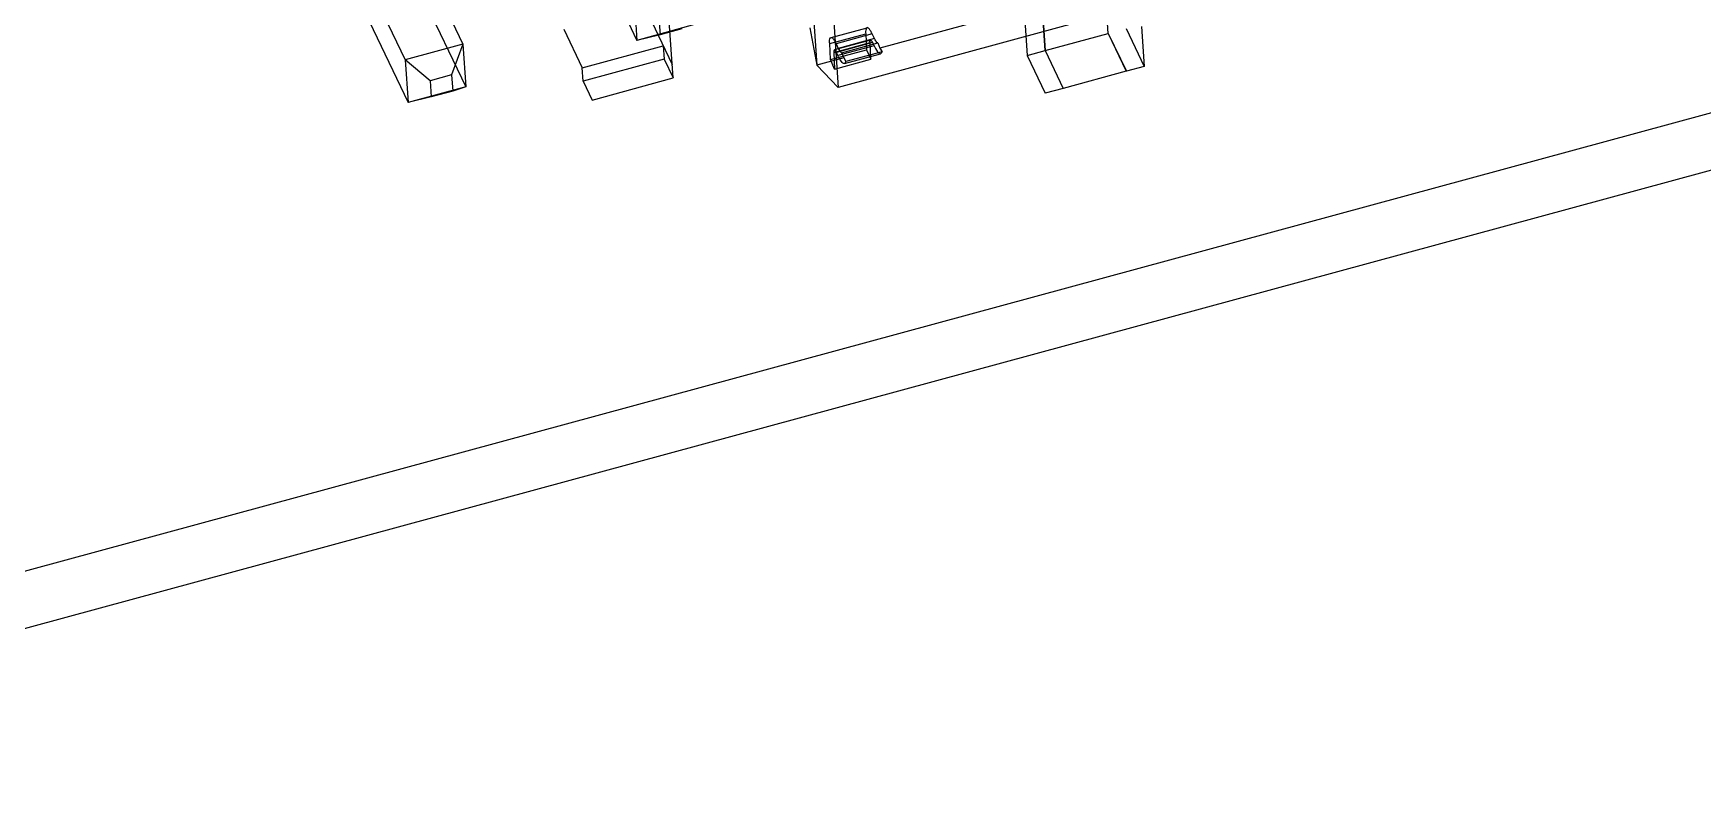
# Model space of a CAD drawing. Header units: millimetres. Extents: x 0 to 594, y 0 to 420.
# Drawn here: x 467.53 to 485.07, y 289.6 to 297.59 of the extents above; entities that cross this region are included whole.
import ezdxf

# ---------------------------------------------------------------- set-up
doc = ezdxf.new("R2010")
doc.units = ezdxf.units.MM
doc.header["$LTSCALE"] = 32.67
doc.layers.get('0').update_dxf_attribs({"linetype": 'CONTINUOUS'})

msp = doc.modelspace()

# ---------------------------------------------------------------- linework, layer by layer
at = {"color": 7, "linetype": 'CONTINUOUS'}
for p, q in [((470.346, 304.905), (473.87, 297.514)), ((468.514, 304.865), (472.039, 297.474)), ((467.908, 304.7), (471.433, 297.309)), ((468.546, 304.416), (472.07, 297.025)), ((467.939, 304.251), (471.464, 296.86)), ((460.799, 290.134), (492.694, 298.804)), ((461.054, 289.599), (493.097, 298.309)), ((474.25, 297.119), (474.168, 298.313)), ((475.697, 298.165), (475.76, 297.252)), ((473.839, 297.964), (473.87, 297.514)), ((473.953, 297.863), (474.241, 297.259)), ((478.822, 297.587), (478.793, 298.008)), ((474.101, 297.742), (474.113, 297.573)), ((475.931, 297.813), (475.986, 297.017)), ((478.574, 297.721), (475.986, 297.017)), ((477.844, 297.818), (476.423, 297.432)), ((477.941, 297.776), (477.97, 297.356)), ((478.159, 297.407), (478.13, 297.828)), ((478.131, 297.828), (478.16, 297.407)), ((473.1, 297.631), (473.293, 297.226)), ((474.476, 297.679), (473.87, 297.514)), ((474.113, 297.573), (473.87, 297.514)), ((474.34, 297.635), (474.113, 297.573)), ((475.685, 297.647), (475.76, 297.252)), ((478.16, 297.407), (478.822, 297.587)), ((478.822, 297.587), (479.012, 297.189)), ((478.823, 297.587), (479.013, 297.189)), ((479.012, 297.639), (479.201, 297.241)), ((479.172, 297.661), (479.201, 297.241)), ((472.039, 297.474), (471.433, 297.309)), ((472.039, 297.474), (471.922, 297.15)), ((472.039, 297.474), (472.07, 297.025)), ((473.293, 297.226), (474.146, 297.458)), ((474.146, 297.458), (474.156, 297.318)), ((476.021, 297.384), (476.4, 297.487)), ((476.021, 297.384), (476.044, 297.329)), ((476.445, 297.394), (476.066, 297.291)), ((476.4, 297.487), (476.423, 297.432)), ((476.423, 297.432), (476.445, 297.394)), ((477.97, 297.356), (478.159, 297.407)), ((477.97, 297.356), (478.16, 296.958)), ((478.159, 297.407), (478.349, 297.009)), ((478.16, 297.407), (478.35, 297.009)), ((471.695, 297.088), (471.433, 297.309)), ((471.433, 297.309), (471.464, 296.86)), ((473.303, 297.086), (473.293, 297.226)), ((474.156, 297.318), (473.303, 297.086)), ((474.156, 297.318), (474.25, 297.119)), ((476.044, 297.329), (475.76, 297.252)), ((475.986, 297.017), (475.76, 297.252)), ((476.044, 297.329), (476.066, 297.291)), ((479.012, 297.189), (478.35, 297.009)), ((479.012, 297.192), (479.012, 297.189)), ((479.201, 297.241), (479.013, 297.189)), ((472.07, 297.025), (471.464, 296.86)), ((471.922, 297.15), (471.695, 297.088)), ((471.695, 297.088), (471.707, 296.919)), ((471.922, 297.15), (471.934, 296.981)), ((472.07, 297.025), (471.934, 296.981)), ((473.303, 297.086), (473.398, 296.887)), ((473.398, 296.887), (474.25, 297.119)), ((478.349, 297.009), (478.16, 296.958)), ((478.349, 297.011), (478.349, 297.009)), ((471.707, 296.919), (471.464, 296.86)), ((471.934, 296.981), (471.707, 296.919))]:
    msp.add_line(p, q, dxfattribs=at)
at = {"color": 6, "linetype": 'CONTINUOUS'}
for p, q in [((475.895, 297.481), (476.274, 297.584)), ((475.909, 297.544), (476.288, 297.647)), ((476.324, 297.516), (475.945, 297.413)), ((476.342, 297.582), (475.963, 297.479)), ((476.365, 297.533), (475.986, 297.43)), ((476.274, 297.584), (476.281, 297.415)), ((476.365, 297.533), (476.342, 297.582)), ((475.902, 297.312), (475.895, 297.481)), ((475.902, 297.312), (476.281, 297.415)), ((475.94, 297.388), (476.319, 297.491)), ((475.94, 297.388), (475.947, 297.212)), ((475.963, 297.479), (475.986, 297.43)), ((476.346, 297.49), (475.967, 297.387)), ((475.982, 297.355), (475.967, 297.387)), ((476.361, 297.458), (475.982, 297.355)), ((476.051, 297.27), (476.43, 297.373)), ((476.281, 297.415), (476.326, 297.315)), ((476.326, 297.315), (476.319, 297.491)), ((476.346, 297.49), (476.361, 297.458)), ((475.947, 297.212), (475.902, 297.312)), ((475.947, 297.212), (476.326, 297.315))]:
    msp.add_line(p, q, dxfattribs=at)
for points, knots in [([(475.895, 297.481), (475.895, 297.497), (475.89, 297.519), (475.913, 297.554), (475.944, 297.517), (475.955, 297.496), (475.963, 297.479)], [0, 0, 0, 0, 0.312121, 0.449391, 0.632599, 1, 1, 1, 1]), ([(476.342, 297.582), (476.334, 297.599), (476.323, 297.62), (476.292, 297.657), (476.269, 297.622), (476.273, 297.6), (476.274, 297.584)], [0, 0, 0, 0, 0.367401, 0.550609, 0.687879, 1, 1, 1, 1]), ([(476.319, 297.491), (476.318, 297.498), (476.314, 297.515), (476.339, 297.513), (476.342, 297.498), (476.346, 297.49)], [0, 0, 0, 0, 0.380594, 0.542901, 1, 1, 1, 1]), ([(476.4, 297.487), (476.397, 297.487), (476.387, 297.495), (476.377, 297.511), (476.369, 297.525), (476.365, 297.533)], [0, 0, 0, 0, 0.190684, 0.523576, 1, 1, 1, 1]), ([(475.967, 297.387), (475.963, 297.395), (475.96, 297.41), (475.935, 297.412), (475.939, 297.395), (475.94, 297.388)], [0, 0, 0, 0, 0.456994, 0.619339, 1, 1, 1, 1]), ([(476.066, 297.291), (476.063, 297.282), (476.046, 297.257), (476.006, 297.306), (475.992, 297.333), (475.982, 297.355)], [0, 0, 0, 0, 0.204652, 0.469838, 1, 1, 1, 1]), ([(475.986, 297.43), (475.99, 297.422), (475.998, 297.408), (476.009, 297.392), (476.018, 297.384), (476.021, 297.384)], [0, 0, 0, 0, 0.476424, 0.809316, 1, 1, 1, 1]), ([(476.361, 297.458), (476.371, 297.436), (476.385, 297.409), (476.425, 297.36), (476.442, 297.385), (476.445, 297.394)], [0, 0, 0, 0, 0.530085, 0.795324, 1, 1, 1, 1])]:
    msp.add_open_spline(points, degree=3, knots=knots, dxfattribs=at)

doc.saveas('drawing.dxf')
